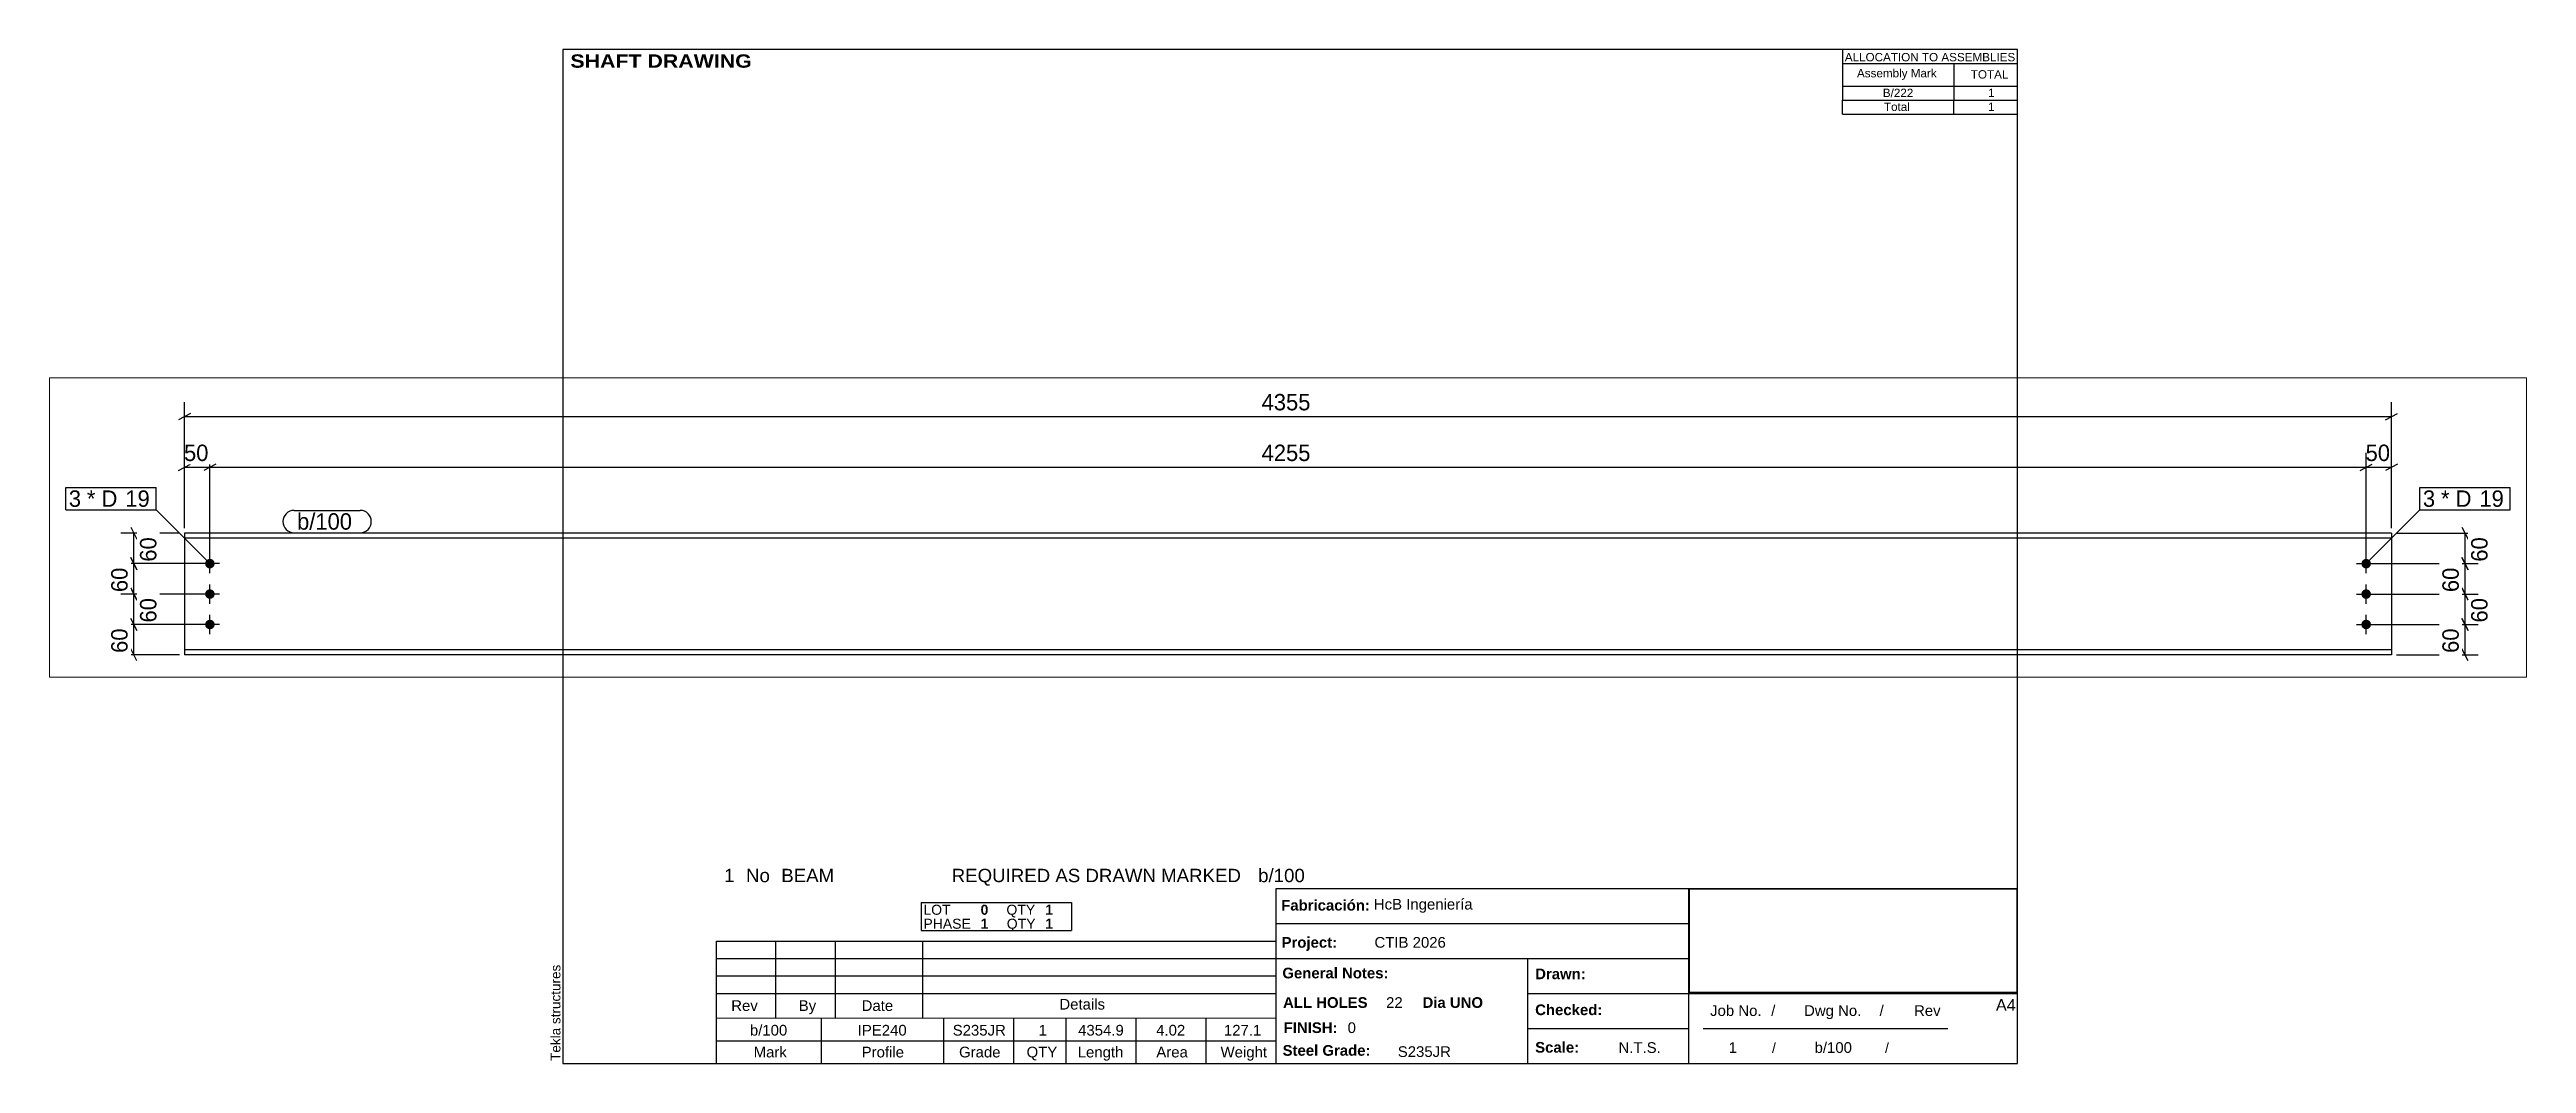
# Paper-space layout 'Layout1' of a CAD drawing. Header units: millimetres. Extents: x -96 to 392, y 5 to 205.
# The model-space entities are those that its viewports show. They can reach past a viewport. Long polylines and large blocks are cut down to what shows.
import ezdxf

# ---------------------------------------------------------------- set-up
doc = ezdxf.new("R2010")
doc.units = ezdxf.units.MM
doc.layers.add('Viewport layer', color=7, linetype='Continuous', plot=False)
doc.styles.add('Arial', font='ARIAL.TTF', dxfattribs={"height": 0.2})
doc.styles.add('Arial Black', font='ARIBLK.TTF', dxfattribs={"height": 0.2})
doc.styles.add('Arial Bold', font='ARIALBD.TTF', dxfattribs={"height": 0.2})
doc.styles.add('Comic Sans MS', font='COMIC.TTF', dxfattribs={"height": 0.2})

msp = doc.modelspace()

# ---------------------------------------------------------------- hatches: boundary and pattern name
at = {"linetype": 'Continuous'}
for points in [[(306.9, 224, -1), (325.9, 224, -1)], [(4561.8, 224, -1), (4580.8, 224, -1)], [(306.9, 164, -1), (325.9, 164, -1)], [(4561.8, 164, -1), (4580.8, 164, -1)], [(306.9, 104, -1), (325.9, 104, -1)], [(4561.8, 104, -1), (4580.8, 104, -1)]]:
    msp.add_hatch(color=3, dxfattribs=at).paths.add_polyline_path(points)

# ---------------------------------------------------------------- linework, layer by layer
at = {"color": 8, "linetype": 'Continuous'}
for p, q in [((278.4, 520), (254.4, 508)), ((266.4, 514), (4621.3, 514)), ((4609.3, 508), (4633.3, 520)), ((266.4, 294), (266.4, 442.4)), ((316.4, 234), (316.4, 442.4)), ((316.4, 234), (316.4, 442.4)), ((4571.3, 234), (4571.3, 442.4)), ((4621.3, 294), (4621.3, 442.4)), ((254.4, 408), (278.4, 420)), ((266.4, 414), (316.4, 414)), ((328.4, 420), (304.4, 408)), ((328.4, 420), (304.4, 408)), ((4559.3, 408), (4583.3, 420)), ((4571.3, 414), (4621.3, 414)), ((4633.3, 420), (4609.3, 408)), ((160.4, 296), (172.4, 272)), ((4760.4, 296), (4772.4, 272)), ((256.4, 284), (140.8, 284)), ((166.4, 224), (166.4, 284)), ((4631.3, 284), (4794.8, 284)), ((4766.4, 224), (4766.4, 284)), ((306.4, 224), (140.8, 224)), ((172.4, 212), (160.4, 236)), ((4581.3, 224), (4794.8, 224)), ((4772.4, 212), (4760.4, 236)), ((306.4, 164), (138, 164)), ((172.4, 152), (160.4, 176)), ((4581.3, 164), (4794.8, 164)), ((4760.4, 176), (4772.4, 152)), ((4766.4, 104), (4766.4, 164)), ((306.4, 104), (140.8, 104)), ((172.4, 92), (160.4, 116)), ((4581.3, 104), (4794.8, 104)), ((4772.4, 92), (4760.4, 116)), ((172.4, 32), (160.4, 56)), ((4772.4, 32), (4760.4, 56)), ((256.4, 44), (138, 44)), ((4631.3, 44), (4792, 44))]:
    msp.add_line(p, q, dxfattribs=at)
at = {"color": 7, "linetype": 'Continuous'}
for p, q in [((266.4, 284), (266.4, 44)), ((4621.3, 284), (266.4, 284)), ((4621.3, 274.2), (266.4, 274.2)), ((4621.3, 284), (4621.3, 44)), ((4621.3, 53.8), (266.4, 53.8)), ((4621.3, 44), (266.4, 44))]:
    msp.add_line(p, q, dxfattribs=at)
at = {"color": 3, "linetype": 'Continuous'}
for p, q in [((335.4, 224), (297.4, 224)), ((316.4, 205), (316.4, 243)), ((4552.3, 224), (4590.3, 224)), ((4571.3, 205), (4571.3, 243)), ((335.4, 164), (297.4, 164)), ((316.4, 145), (316.4, 183)), ((4552.3, 164), (4590.3, 164)), ((4571.3, 145), (4571.3, 183)), ((335.4, 104), (297.4, 104)), ((316.4, 85), (316.4, 123)), ((4552.3, 104), (4590.3, 104)), ((4571.3, 85), (4571.3, 123))]:
    msp.add_line(p, q, dxfattribs=at)

# ---------------------------------------------------------------- wipeouts: each hides what was drawn before it
at = {"color": 0}
for points in [[(64.1, 336.1), (64.1, 368.1), (38, 368.1), (38, 336.1)], [(4709.4, 336.1), (4709.4, 368.1), (4683.3, 368.1), (4683.3, 336.1)]]:
    msp.add_wipeout(points, dxfattribs=at)

# ---------------------------------------------------------------- next in the draw order: wipeouts: each hides what was drawn before it
for points in [[(2502.4, 520), (2502.4, 564.8), (2385.3, 564.8), (2385.3, 520)], [(4628.7, 420), (4628.7, 464.8), (4563.8, 464.8), (4563.8, 420)], [(64.1, 336.1), (64.1, 368.1), (38, 368.1), (38, 336.1)], [(4709.4, 336.1), (4709.4, 368.1), (4683.3, 368.1), (4683.3, 336.1)], [(606.9, 291), (606.9, 323), (488.4, 323), (488.4, 291)], [(217.2, 286.5), (172.4, 286.5), (172.4, 221.5), (217.2, 221.5)], [(4817.2, 286.5), (4772.4, 286.5), (4772.4, 221.5), (4817.2, 221.5)], [(4817.2, 166.5), (4772.4, 166.5), (4772.4, 101.5), (4817.2, 101.5)]]:
    msp.add_wipeout(points, dxfattribs=at)

# ---------------------------------------------------------------- next in the draw order: linework, layer by layer
at = {"color": 8, "linetype": 'Continuous'}
for p, q in [((4621.3, 294), (4621.3, 542.4)), ((4571.3, 234), (4571.3, 442.4)), ((316.4, 414), (4571.3, 414)), ((4559.3, 408), (4583.3, 420)), ((306.4, 224), (138, 224)), ((160.4, 236), (172.4, 212)), ((166.4, 164), (166.4, 224)), ((4581.3, 224), (4792, 224)), ((4760.4, 236), (4772.4, 212)), ((4766.4, 164), (4766.4, 224)), ((4581.3, 164), (4792, 164)), ((4772.4, 152), (4760.4, 176)), ((4581.3, 104), (4792, 104)), ((4760.4, 116), (4772.4, 92)), ((4766.4, 44), (4766.4, 104))]:
    msp.add_line(p, q, dxfattribs=at)
at = {"color": 7, "linetype": 'Continuous'}
for p, q in [((32, 330.1), (32, 374.1)), ((4677.3, 330.1), (4677.3, 374.1)), ((4571.3, 224), (4677.3, 330.1))]:
    msp.add_line(p, q, dxfattribs=at)

# ---------------------------------------------------------------- next in the draw order: texts
at = {"color": 3, "style": 'Comic Sans MS'}
for s, p in [('4355', (2391.7, 526.4)), ('50', (4570.2, 426.4))]:
    msp.add_text(s, height=32.38, dxfattribs=at).set_placement(p)
for p in [(210.8, 227.9), (4810.8, 227.9), (4810.8, 107.9)]:
    msp.add_text('60', height=32.38, rotation=90.0002, dxfattribs=at).set_placement(p)

# ---------------------------------------------------------------- next in the draw order: wipeouts: each hides what was drawn before it
at = {"color": 0}
for points in [[(139.9, 336.1), (139.9, 368.1), (73.7, 368.1), (73.7, 336.1)], [(4785.2, 336.1), (4785.2, 368.1), (4719, 368.1), (4719, 336.1)], [(606.9, 291), (606.9, 323), (488.4, 323), (488.4, 291)]]:
    msp.add_wipeout(points, dxfattribs=at)

# ---------------------------------------------------------------- next in the draw order: linework, layer by layer
at = {"color": 7, "linetype": 'Continuous'}
for p, q in [((482.4, 329), (612.9, 329)), ((482.4, 285), (612.9, 285))]:
    msp.add_line(p, q, dxfattribs=at)
for centre, start, end in [((482.4, 307), 90, 270), ((612.9, 307), 270, 90)]:
    msp.add_arc(centre, 22, start, end, dxfattribs=at)

# ---------------------------------------------------------------- next in the draw order: texts
at = {"color": 3, "style": 'Comic Sans MS'}
msp.add_text('b/100', height=32.38, dxfattribs=at).set_placement((488.4, 291))

# ---------------------------------------------------------------- next in the draw order: wipeouts: each hides what was drawn before it
at = {"color": 0}
for points in [[(323.9, 420), (323.9, 464.8), (258.9, 464.8), (258.9, 420)], [(2502.4, 420), (2502.4, 464.8), (2385.3, 464.8), (2385.3, 420)], [(139.9, 336.1), (139.9, 368.1), (73.7, 368.1), (73.7, 336.1)], [(4785.2, 336.1), (4785.2, 368.1), (4719, 368.1), (4719, 336.1)], [(160.4, 226.5), (115.6, 226.5), (115.6, 161.5), (160.4, 161.5)], [(4760.4, 226.5), (4715.6, 226.5), (4715.6, 161.5), (4760.4, 161.5)], [(4760.4, 106.5), (4715.6, 106.5), (4715.6, 41.5), (4760.4, 41.5)]]:
    msp.add_wipeout(points, dxfattribs=at)

# ---------------------------------------------------------------- next in the draw order: linework, layer by layer
at = {"color": 8, "linetype": 'Continuous'}
for p, q in [((266.4, 294), (266.4, 542.4)), ((306.4, 164), (140.8, 164)), ((160.4, 176), (172.4, 152)), ((166.4, 104), (166.4, 164))]:
    msp.add_line(p, q, dxfattribs=at)

# ---------------------------------------------------------------- next in the draw order: texts
at = {"color": 3, "style": 'Comic Sans MS'}
for s, height, p in [('50', 32.38, (265.3, 426.4)), ('4255', 32.38, (2391.7, 426.4)), ('3', 32.4, (38, 336.1)), ('3', 32.4, (4683.3, 336.1))]:
    msp.add_text(s, height=height, dxfattribs=at).set_placement(p)
for p in [(154, 167.9), (4754, 167.9), (4754, 47.9)]:
    msp.add_text('60', height=32.38, rotation=90.0002, dxfattribs=at).set_placement(p)

# ---------------------------------------------------------------- next in the draw order: wipeouts: each hides what was drawn before it
at = {"color": 0}
for points in [[(194.7, 336.1), (194.7, 368.1), (149.5, 368.1), (149.5, 336.1)], [(4840.1, 336.1), (4840.1, 368.1), (4794.8, 368.1), (4794.8, 336.1)]]:
    msp.add_wipeout(points, dxfattribs=at)

# ---------------------------------------------------------------- next in the draw order: wipeouts: each hides what was drawn before it
for points in [[(194.7, 336.1), (194.7, 368.1), (149.5, 368.1), (149.5, 336.1)], [(4840.1, 336.1), (4840.1, 368.1), (4794.8, 368.1), (4794.8, 336.1)], [(217.2, 166.5), (172.4, 166.5), (172.4, 101.5), (217.2, 101.5)]]:
    msp.add_wipeout(points, dxfattribs=at)

# ---------------------------------------------------------------- next in the draw order: linework, layer by layer
at = {"color": 7, "linetype": 'Continuous'}
for p, q in [((32, 374.1), (210.3, 374.1)), ((210.3, 330.1), (210.3, 374.1)), ((4677.3, 374.1), (4855.7, 374.1)), ((4855.7, 330.1), (4855.7, 374.1)), ((32, 330.1), (210.3, 330.1)), ((316.4, 224), (210.3, 330.1)), ((4677.3, 330.1), (4855.7, 330.1))]:
    msp.add_line(p, q, dxfattribs=at)
at = {"color": 8, "linetype": 'Continuous'}
for p, q in [((306.4, 104), (138, 104)), ((160.4, 116), (172.4, 92)), ((166.4, 44), (166.4, 104))]:
    msp.add_line(p, q, dxfattribs=at)

# ---------------------------------------------------------------- next in the draw order: texts
at = {"color": 3, "style": 'Comic Sans MS'}
for s, p in [('* D', (73.7, 336.1)), ('19', (149.5, 336.1)), ('* D', (4719, 336.1)), ('19', (4794.8, 336.1))]:
    msp.add_text(s, height=32.38, dxfattribs=at).set_placement(p)
msp.add_text('60', height=32.38, rotation=90.0002, dxfattribs=at).set_placement((210.8, 107.9))

# ---------------------------------------------------------------- next in the draw order: wipeouts: each hides what was drawn before it
at = {"color": 0}
msp.add_wipeout([(160.4, 106.5), (115.6, 106.5), (115.6, 41.5), (160.4, 41.5)], dxfattribs=at)

# ---------------------------------------------------------------- next in the draw order: texts
at = {"color": 3, "style": 'Comic Sans MS'}
msp.add_text('60', height=32.38, rotation=90.0002, dxfattribs=at).set_placement((154, 47.9))

psp = doc.layouts.get("Layout1")

# ---------------------------------------------------------------- linework, layer by layer
at = {"color": 5, "linetype": 'Continuous'}
for p, q in [((292, 205), (5, 205)), ((5, 205), (5, 5)), ((292, 5), (292, 205)), ((5, 5), (292, 5))]:
    psp.add_line(p, q, dxfattribs=at)
at = {"color": 7, "linetype": 'Continuous'}
for p, q in [((257.51, 205), (257.51, 197.75)), ((257.57, 202.24), (292, 202.24)), ((279.49, 202.24), (279.49, 197.75)), ((257.51, 197.75), (257.51, 195)), ((257.57, 197.75), (292, 197.75)), ((279.49, 197.75), (279.49, 195)), ((257.51, 192.23), (257.51, 194.99)), ((257.51, 192.23), (292, 192.23)), ((257.54, 194.99), (292, 194.99)), ((279.49, 192.23), (279.49, 194.99)), ((145.72, 5), (145.72, 39.5)), ((145.75, 39.5), (292, 39.5)), ((227.14, 5), (227.14, 39.5)), ((75.68, 36.74), (105.35, 36.74)), ((75.68, 36.74), (75.68, 33.98)), ((105.35, 36.74), (105.35, 33.98)), ((75.68, 33.98), (75.68, 31.22)), ((75.68, 31.22), (105.35, 31.22)), ((105.35, 33.98), (105.35, 31.22)), ((145.72, 32.6), (227.14, 32.6)), ((35.31, 13.97), (35.31, 29.15)), ((35.31, 29.15), (145.71, 29.15)), ((35.31, 25.7), (145.71, 25.7)), ((47.04, 13.97), (47.04, 29.15)), ((58.77, 13.97), (58.77, 29.15)), ((76.02, 13.97), (76.02, 29.15)), ((145.71, 13.97), (145.71, 29.15)), ((145.72, 25.7), (227.14, 25.7)), ((195.4, 5), (195.4, 25.7)), ((35.31, 22.25), (145.71, 22.25)), ((35.31, 18.8), (145.71, 18.8)), ((195.4, 18.8), (292, 18.8)), ((35.31, 13.96), (145.71, 13.97)), ((35.31, 9.49), (35.31, 13.96)), ((56.01, 9.49), (56.01, 13.97)), ((80.16, 9.49), (80.16, 13.97)), ((93.96, 9.49), (93.96, 13.97)), ((104.31, 9.49), (104.31, 13.97)), ((118.11, 9.49), (118.11, 13.97)), ((131.91, 9.49), (131.91, 13.97)), ((195.4, 11.9), (227.14, 11.9)), ((229.99, 11.92), (278.29, 11.92)), ((35.31, 9.48), (145.72, 9.49)), ((35.31, 5), (35.31, 9.48)), ((56.01, 5), (56.01, 9.48)), ((80.16, 5), (80.16, 9.48)), ((93.96, 5), (93.96, 9.48)), ((104.31, 5), (104.31, 9.48)), ((118.11, 5), (118.11, 9.48)), ((131.91, 5), (131.91, 9.48))]:
    psp.add_line(p, q, dxfattribs=at)
at = {"color": 2, "linetype": 'Continuous'}
for p, q in [((227.28, 39.46), (291.86, 39.46)), ((227.29, 19.02), (227.29, 39.46)), ((291.96, 19.03), (291.96, 39.47)), ((227.28, 19.03), (291.86, 19.03))]:
    psp.add_line(p, q, dxfattribs=at)

# ---------------------------------------------------------------- texts
at = {"color": 7}
for s, height, style, p in [(' SHAFT DRAWING', 2.6342, 'Arial Black', (5.3, 201.42)), ('ALLOCATION TO ASSEMBLIES', 1.6475, 'Arial', (257.95, 202.68)), ('Assembly Mark', 1.6475, 'Arial', (260.35, 199.52)), ('TOTAL', 1.648, 'Arial', (282.81, 199.28)), ('1', 2.64, 'Arial', (36.8, 40.76)), ('No', 2.636, 'Arial', (41.13, 40.76)), ('BEAM', 2.636, 'Arial', (48.08, 40.76)), ('REQUIRED AS DRAWN MARKED', 2.636, 'Arial', (81.71, 40.76)), ('b/100', 2.636, 'Arial', (142.18, 40.76)), ('b/100', 2.109, 'Arial', (41.89, 10.5)), ('IPE240', 2.109, 'Arial', (63.17, 10.5)), ('S235JR', 2.109, 'Arial', (81.91, 10.5)), ('1', 2.11, 'Arial', (98.86, 10.5)), ('4354.9', 2.109, 'Arial', (106.66, 10.5)), ('4.02', 2.109, 'Arial', (122.06, 10.5)), ('127.1', 2.109, 'Arial', (135.43, 10.5)), ('FINISH:', 2.107, 'Arial Bold', (147.22, 11)), ('0', 2.11, 'Arial', (159.84, 11))]:
    psp.add_text(s, height=height, dxfattribs=dict(at, style=style)).set_placement(p)
at = {"color": 7, "linetype": 'Continuous'}
for s, height, style, p in [('B/222', 1.648, 'Arial', (265.45, 195.63)), ('1', 1.65, 'Arial', (286.23, 195.63)), ('Total', 1.648, 'Arial', (265.67, 192.88)), ('1', 1.65, 'Arial', (286.21, 192.88)), ('LOT', 1.977, 'Arial', (76.13, 34.33)), ('0', 1.98, 'Arial Bold', (87.41, 34.33)), ('QTY', 1.977, 'Arial', (92.51, 34.33)), ('1', 1.98, 'Arial Bold', (100.18, 34.33)), ('Fabricación:', 2.1074, 'Arial Bold', (146.73, 35.16)), ('HcB Ingeniería', 2.1088, 'Arial', (165.02, 35.36)), ('PHASE', 1.977, 'Arial', (76.13, 31.57)), ('1', 1.98, 'Arial Bold', (87.41, 31.57)), ('QTY', 1.977, 'Arial', (92.58, 31.57)), ('1', 1.98, 'Arial Bold', (100.18, 31.57)), ('Project:', 2.107, 'Arial Bold', (146.81, 27.83)), ('CTIB 2026', 2.109, 'Arial', (165.14, 27.83)), ('General Notes:', 2.1074, 'Arial Bold', (146.96, 21.78)), ('Drawn:', 2.107, 'Arial Bold', (196.85, 21.62)), ('Rev', 2.109, 'Arial', (38.21, 15.35)), ('By', 2.109, 'Arial', (51.53, 15.35)), ('Date', 2.109, 'Arial', (63.94, 15.35)), ('Details', 2.109, 'Arial', (102.96, 15.63)), ('ALL HOLES', 2.107, 'Arial Bold', (147.1, 15.96)), ('22', 2.109, 'Arial', (167.43, 15.96)), ('Dia UNO', 2.107, 'Arial Bold', (174.62, 15.96)), ('Checked:', 2.107, 'Arial Bold', (196.85, 14.53)), ('Job No.', 2.109, 'Arial', (231.37, 14.37)), ('/', 2.11, 'Arial', (243.42, 14.37)), ('Dwg No.', 2.109, 'Arial', (249.91, 14.37)), ('/', 2.11, 'Arial', (264.81, 14.37)), ('Rev', 2.109, 'Arial', (271.61, 14.37)), ('A4', 2.307, 'Arial', (287.76, 15.38)), ('Mark', 2.109, 'Arial', (42.64, 6.19)), ('Profile', 2.109, 'Arial', (63.95, 6.19)), ('Grade', 2.109, 'Arial', (83.16, 6.19)), ('QTY', 2.109, 'Arial', (96.49, 6.19)), ('Length', 2.109, 'Arial', (106.58, 6.19)), ('Area', 2.109, 'Arial', (122.09, 6.19)), ('Weight', 2.109, 'Arial', (134.77, 6.19)), ('Steel Grade:', 2.1074, 'Arial Bold', (147.01, 6.52)), ('S235JR', 2.109, 'Arial', (169.74, 6.28)), ('Scale:', 2.107, 'Arial Bold', (196.85, 7.13)), ('N.T.S.', 2.109, 'Arial', (213.29, 7.08)), ('1', 2.11, 'Arial', (235.04, 7.08)), ('/', 1.98, 'Arial', (243.58, 7.08)), ('b/100', 2.109, 'Arial', (251.98, 7.08)), ('/', 1.98, 'Arial', (265.88, 7.08))]:
    psp.add_text(s, height=height, dxfattribs=dict(at, style=style)).set_placement(p)
at = {"color": 174, "linetype": 'Continuous', "style": 'Arial'}
psp.add_text('Tekla structures', height=1.9102, rotation=90, dxfattribs=at).set_placement((4.5, 5.5))

# ---------------------------------------------------------------- viewports
at = {"layer": 'Viewport layer', "view_target_point": (2443.83, 295.2)}
psp.add_viewport(center=(148.08, 110.71), size=(488.77, 59.04), view_center_point=(0, 0), view_height=590.4, dxfattribs=at)

doc.saveas('drawing.dxf')
